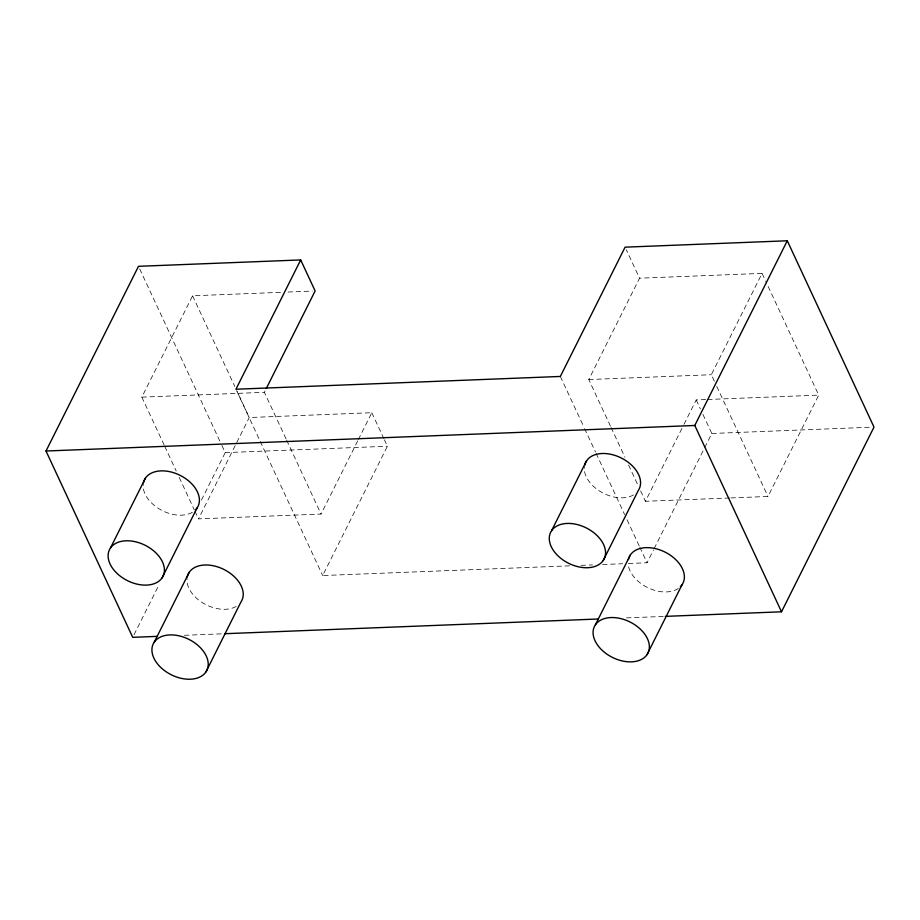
<?xml version="1.0" encoding="UTF-8"?>
<svg xmlns="http://www.w3.org/2000/svg" width="920" height="920" viewBox="0 0 920 920"><rect width="100%" height="100%" fill="white"/><g stroke="black" fill="none" stroke-linecap="round" stroke-linejoin="round"><path stroke-width="0.69" stroke-dasharray="4.6 3.45" d="M164.151 445.061L141.841 397.141L192.59 295.791L282.359 292.261M134.01 634.765L159.056 584.74M201.445 500.089L225.216 452.628L220.972 443.509M357.661 440.933L321.046 514.061L198.513 518.88L249.262 417.53L237.199 391.632M286.085 438.943L264.385 392.311L265.661 389.747M358.305 439.656L371.795 412.712L249.262 417.53M569.549 565.823L322.667 575.54L387.412 446.246L384.41 439.794M610.477 426.167L588.777 379.546L639.526 278.196L626.29 249.745M729.514 497.984L645.438 501.285L683.341 425.603M683.985 424.315L696.198 399.947L706.169 399.544M714.334 381.202L711.321 374.728L762.07 273.378L639.526 278.196M628.394 563.5L647.059 562.764L653.464 549.964M654.108 548.688L704.11 448.845M704.755 447.557L711.804 433.481L702.799 414.126M730.94 497.927L767.981 496.466L818.731 395.117L765.681 281.14M288.063 292.031L312.282 291.077M141.841 397.141L264.385 392.311M588.777 379.546L711.321 374.728M707.595 399.498L818.731 395.117M225.216 452.628L387.412 446.246M711.804 433.481L871.125 427.202M581.037 565.363L592.514 564.914M602.565 564.523L622.656 563.73M184.391 635.294L221.708 633.834M626.485 617.895L663.803 616.423M762.07 273.378L765.083 279.852M716.737 386.377L767.981 496.466M696.198 399.947L700.396 408.974M611.075 427.466L624.944 457.251M628.567 465.025L638.204 485.748M640.619 490.923L645.438 501.285M560.337 376.452L583.993 427.271M584.591 428.57L595.516 452.019M596.114 453.33L624.622 514.567M627.049 519.777L639.17 545.836M639.779 547.135L647.059 562.764M371.795 412.712L383.812 438.506M286.683 440.231L321.046 514.061M192.59 295.791L234.795 386.446M236.555 390.528L259.601 440.036M260.199 441.335L322.667 575.54M139.702 268.927L220.363 442.209M164.749 446.349L176.203 470.959M179.216 477.434L194.292 509.818M194.89 511.106L198.513 518.88M678.258 588.455A29.888 19.768 26.6 0 1 648.462 587.983A29.888 19.768 26.6 0 1 628.256 565.053M236.175 606.418A29.888 19.768 26.6 0 1 204.021 603.635A29.888 19.768 26.6 0 1 187.024 578.278M633.512 494.925A29.888 19.768 26.6 0 1 601.358 492.154A29.888 19.768 26.6 0 1 584.361 466.785M192.361 512.29A29.888 19.768 26.6 0 1 160.206 509.507A29.888 19.768 26.6 0 1 143.221 484.15"/><path stroke-width="1.38" d="M157.124 636.375L132.721 637.33L46 451.018L138.494 266.317L300.69 259.934L315.134 290.961L266.305 388.47M110.446 548.021L145.463 478.089M300.69 259.934L235.945 389.229L560.337 376.452L625.082 247.169L787.279 240.775L874 427.098L781.505 611.8L665.24 616.377M162.081 577.875A29.888 19.768 26.6 0 0 133.089 541.282A29.888 19.768 26.6 0 0 113.62 569.675A29.888 19.768 26.6 0 0 162.081 577.875L197.087 507.955M154.261 642.137L189.267 572.217M205.884 672.002A29.888 19.768 26.6 0 0 176.893 635.409A29.888 19.768 26.6 0 0 157.435 663.803A29.888 19.768 26.6 0 0 205.884 672.002L240.902 602.082A29.888 19.768 26.6 0 0 222.858 568.951A29.888 19.768 26.6 0 0 187.243 576.966M551.597 530.656L586.603 460.736M603.221 560.51A29.888 19.768 26.6 0 0 574.229 523.928A29.888 19.768 26.6 0 0 554.771 552.31A29.888 19.768 26.6 0 0 603.221 560.51L638.238 490.59A29.888 19.768 26.6 0 0 620.195 457.459A29.888 19.768 26.6 0 0 584.579 465.485M781.505 611.8L694.784 425.477L787.279 240.775M595.401 624.772L630.418 554.852M647.036 654.637A29.888 19.768 26.6 0 0 618.044 618.044A29.888 19.768 26.6 0 0 598.586 646.438A29.888 19.768 26.6 0 0 647.036 654.637L682.053 584.717M46 451.018L694.784 425.477M224.583 633.719L597.781 619.022M628.394 559.601A29.888 19.768 26.6 0 1 665.758 552.46A29.888 19.768 26.6 0 1 680.363 586.73M143.428 482.85A29.888 19.768 26.6 0 1 180.803 475.697A29.888 19.768 26.6 0 1 195.396 509.967"/></g></svg>
